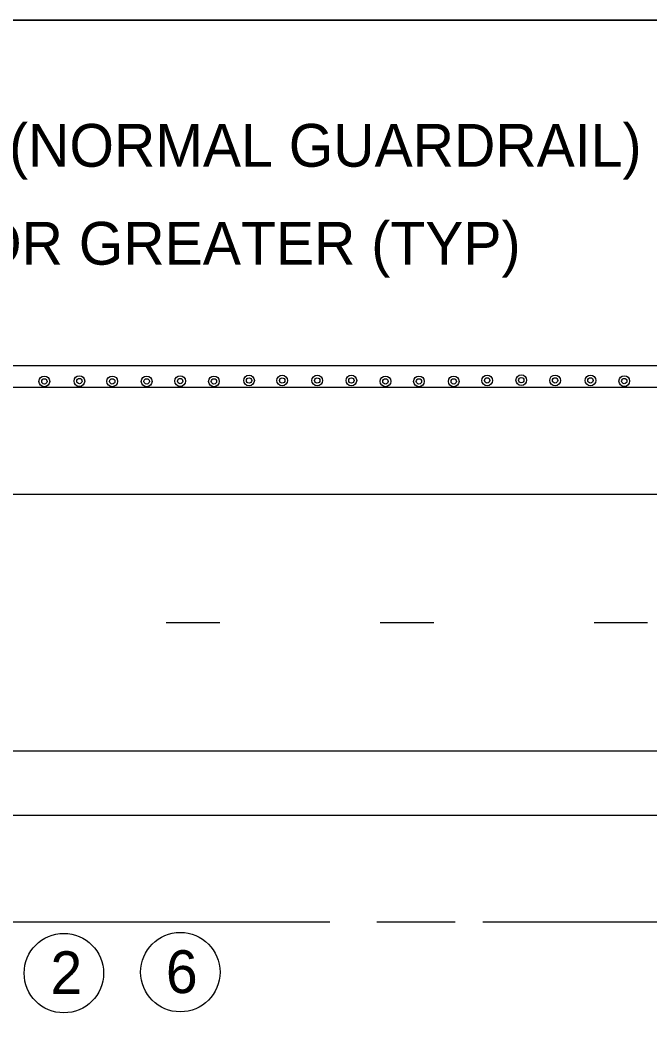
# Model space of a CAD drawing. Extents: x 1007 to 1035.5, y 1000.5 to 1021.5.
# Drawn here: x 1015.893 to 1018.838, y 1016.823 to 1021.5 of the extents above; entities that cross this region are included whole.
import ezdxf

# ---------------------------------------------------------------- set-up
doc = ezdxf.new("R2010")
doc.units = 0
for name, color, linetype in [('Level 1', 7, 'Continuous'), ('Level 10', 7, 'Continuous'), ('Level 11', 7, 'Continuous')]:
    doc.layers.add(name, color=color, linetype=linetype)

msp = doc.modelspace()

# ---------------------------------------------------------------- linework, layer by layer
at = {"layer": 'Level 1'}
for p, q in [((1007.5769, 1019.885), (1026.2618, 1019.885)), ((1012.4479, 1019.785), (1020.3123, 1019.785)), ((1007.5769, 1019.285), (1026.2618, 1019.285)), ((1016.5769, 1018.685), (1016.8269, 1018.685)), ((1017.5769, 1018.685), (1017.8269, 1018.685)), ((1018.5769, 1018.685), (1018.8269, 1018.685)), ((1007.5769, 1018.085), (1026.2618, 1018.085)), ((1007.5769, 1017.785), (1026.2618, 1017.785)), ((1017.341, 1017.285), (1012.4943, 1017.285)), ((1017.9277, 1017.285), (1017.5613, 1017.285)), ((1019.3983, 1017.285), (1018.0574, 1017.285))]:
    msp.add_line(p, q, dxfattribs=at)
for centre, radius in [((1016.0066, 1019.8114), 0.025), ((1016.0066, 1019.8114), 0.0125), ((1016.1704, 1019.8129), 0.025), ((1016.1704, 1019.8129), 0.0125), ((1016.324, 1019.8115), 0.025), ((1016.324, 1019.8115), 0.0125), ((1016.485, 1019.8115), 0.025), ((1016.485, 1019.8115), 0.0125), ((1016.6417, 1019.8129), 0.025), ((1016.6417, 1019.8129), 0.0125), ((1016.7997, 1019.8114), 0.025), ((1016.7997, 1019.8114), 0.0125), ((1016.9635, 1019.8157), 0.025), ((1016.9635, 1019.8157), 0.0125), ((1017.1187, 1019.8157), 0.025), ((1017.1187, 1019.8157), 0.0125), ((1017.2825, 1019.8157), 0.025), ((1017.2825, 1019.8157), 0.0125), ((1017.442, 1019.8157), 0.025), ((1017.442, 1019.8157), 0.0125), ((1017.6014, 1019.8114), 0.025), ((1017.6014, 1019.8114), 0.0125), ((1017.7581, 1019.8114), 0.025), ((1017.7581, 1019.8114), 0.0125), ((1017.9204, 1019.8114), 0.025), ((1017.9204, 1019.8114), 0.0125), ((1018.077, 1019.8159), 0.025), ((1018.077, 1019.8159), 0.0125), ((1018.2365, 1019.8173), 0.025), ((1018.2365, 1019.8173), 0.0125), ((1018.3945, 1019.8159), 0.025), ((1018.3945, 1019.8159), 0.0125), ((1018.5598, 1019.8159), 0.025), ((1018.5598, 1019.8159), 0.0125), ((1018.7179, 1019.8129), 0.025), ((1018.7179, 1019.8129), 0.0125), ((1016.0978, 1017.0463), 0.1856), ((1016.6423, 1017.051), 0.1856)]:
    msp.add_circle(centre, radius, dxfattribs=at)
at = {"layer": 'Level 10'}
msp.add_line((1007, 1021.5), (1035.5, 1021.5), dxfattribs=at)
at = {"layer": 'Level 11'}
msp.add_lwpolyline([(1007, 1000.5), (1035.5, 1000.5), (1035.5, 1021.5), (1007, 1021.5)], close=True, dxfattribs=at)

# ---------------------------------------------------------------- texts
at = {"layer": 'Level 1'}
for s, p in [('5 (NORMAL GUARDRAIL)', (1015.6187, 1020.8144)), ("4'-0'' OR GREATER (TYP)", (1015.0783, 1020.3568)), ('2', (1016.035, 1016.9483)), ('6', (1016.5748, 1016.9531))]:
    msp.add_text(s, height=0.2, dxfattribs=at).set_placement(p)

doc.saveas('drawing.dxf')
